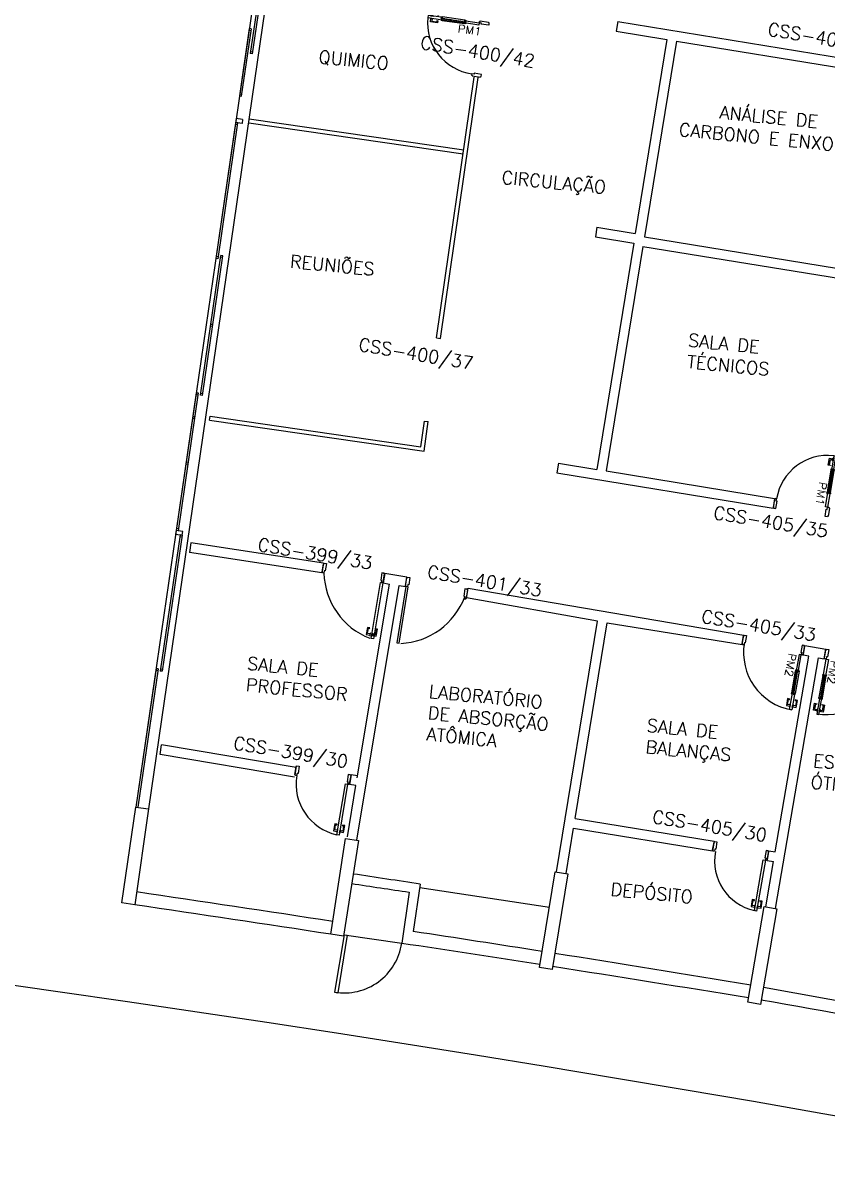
# Model space of a CAD drawing. Extents: x -152 to 150, y 325 to 437.
# Drawn here: x 54.2 to 66.64, y 376.26 to 393.98 of the extents above; entities that cross this region are included whole.
import ezdxf
from ezdxf.enums import TextEntityAlignment as Align

# ---------------------------------------------------------------- set-up
doc = ezdxf.new("R2010")
doc.units = 0
doc.header["$LTSCALE"] = 0.01
doc.header["$MEASUREMENT"] = 0
doc.layers.get('0').update_dxf_attribs({"linetype": 'CONTINUOUS'})
for name, color, linetype in [('ALV', 2, 'CONTINUOUS'), ('AR-ALV', 4, 'CONTINUOUS'), ('AR-BNC-CON', 2, 'CONTINUOUS'), ('AR-POR', 1, 'CONTINUOUS'), ('AR-SOLEIRA', 1, 'CONTINUOUS'), ('ESTR', 3, 'CONTINUOUS'), ('ICC', 1, 'CONTINUOUS'), ('PISO', 1, 'CONTINUOUS'), ('PM-FOLHA-C', 1, 'CONTINUOUS'), ('PM-FOLHA-V', 1, 'CONTINUOUS'), ('PM-FOLHA-V2', 1, 'CONTINUOUS'), ('PM-HATCH', 253, 'CONTINUOUS'), ('PM-MAÇANETA', 1, 'CONTINUOUS'), ('PM-MOVIMENTO', 1, 'CONTINUOUS'), ('PM-TELA-C', 1, 'CONTINUOUS'), ('PM-TXT', 2, 'CONTINUOUS'), ('TEXTO', 2, 'CONTINUOUS'), ('TEXTO-ENDEREÇO', 2, 'CONTINUOUS')]:
    doc.layers.add(name, color=color, linetype=linetype)
doc.styles.add('S12', font='simplex.shx', dxfattribs={"height": 0.12})
doc.styles.add('UNB-100', font='simplex.shx', dxfattribs={"height": 3})
doc.styles.add('UNB-100-1', font='simplex.shx', dxfattribs={"height": 0.2})

# ---------------------------------------------------------------- blocks, each defined once
blk = doc.blocks.new('PILAR-SSC')
blk.add_lwpolyline([(0.203, -42.962), (0.203, -44.462), (0.003, -44.462), (0.003, -42.962)], close=True)
blk = doc.blocks.new('PM4')
at = {"layer": 'PM-HATCH'}
h = blk.add_hatch(dxfattribs=at)
h.set_pattern_fill('NET3', color=256, scale=0.002, angle=45, style=0)
h.set_pattern_definition([(135, (192.3709505, -142.5179116), (0.00449012806, 0.00449012806), []), (75, (192.3709505, -142.5179116), (0.006133629, -0.00164350094), []), (15, (192.3709505, -142.5179116), (0.00164350094, -0.006133629), [])])
h.paths.add_polyline_path([(0.0475, 0.6975), (0.046, 0.6975), (0.046, 0.3175), (0.0475, 0.3175)])
at = {"layer": 'PM-FOLHA-C'}
for p, q in [((0.03, 0.6975), (0.0475, 0.6975)), ((0.0475, 0.6975), (0.0475, 0.6825)), ((0.03, 0.3175), (0.0475, 0.3175)), ((0.0475, 0.3175), (0.0475, 0.3325))]:
    blk.add_line(p, q, dxfattribs=at)
for points in [[(0.03, 0.6975), (0.03, 0.94), (0.065, 0.94), (0.065, 0.6825), (0.0475, 0.6825)], [(0.03, 0.3175), (0.03, 0.075), (0.065, 0.075), (0.065, 0.3325), (0.0475, 0.3325)]]:
    blk.add_lwpolyline(points, dxfattribs=at)
for points in [[(0.046, 0.6975), (0.02, 0.6975), (0.02, 0.6825), (0.046, 0.6825)], [(0.065, 0.6975), (0.075, 0.6975), (0.075, 0.6825), (0.065, 0.6825)], [(0.046, 0.3325), (0.02, 0.3325), (0.02, 0.3175), (0.046, 0.3175)], [(0.065, 0.3175), (0.075, 0.3175), (0.075, 0.3325), (0.065, 0.3325)]]:
    blk.add_lwpolyline(points, close=True, dxfattribs=at)
at = {"layer": 'PM-FOLHA-V'}
for p, q in [((0.02, 0.3325), (0.02, 0.6825)), ((0.065, 0.6825), (0.065, 0.3325)), ((0.075, 0.6825), (0.075, 0.3325))]:
    blk.add_line(p, q, dxfattribs=at)
at = {"layer": 'PM-FOLHA-V2'}
for points in [[(0.01, -0.065), (0.01, -0.075), (0.045, -0.075), (0.045, 0.04), (0.03, 0.04), (0.03, 0.075), (0.01, 0.075), (0.01, 0.065), (0, 0.065), (0, -0.065)], [(0.95, -0.065), (0.95, -0.075), (0.915, -0.075), (0.915, 0.04), (0.93, 0.04), (0.93, 0.075), (0.95, 0.075), (0.95, 0.065), (0.96, 0.065), (0.96, -0.065)]]:
    blk.add_lwpolyline(points, close=True, dxfattribs=at)
at = {"layer": 'PM-MAÇANETA'}
for points in [[(0.025, 0.89), (-0.03, 0.89), (-0.03, 0.78), (0.005, 0.78), (0.005, 0.79), (-0.015, 0.79), (-0.015, 0.8685, -0.4142136), (-0.0135, 0.87), (0.025, 0.87)], [(0.125, 0.89), (0.07, 0.89), (0.07, 0.87), (0.1085, 0.87, -0.4142136), (0.11, 0.8685), (0.11, 0.79), (0.09, 0.79), (0.09, 0.78), (0.125, 0.78)]]:
    blk.add_lwpolyline(points, format="xyb", close=True, dxfattribs=at)
for points in [[(0.025, 0.86), (0.025, 0.9), (0.03, 0.9), (0.03, 0.86)], [(0.07, 0.86), (0.07, 0.9), (0.065, 0.9), (0.065, 0.86)]]:
    blk.add_lwpolyline(points, close=True, dxfattribs=at)
at = {"layer": 'PM-MOVIMENTO'}
blk.add_arc((0.03, 0.04), 0.9, 0, 90, dxfattribs=at)
at = {"layer": 'PM-TELA-C'}
blk.add_lwpolyline([(0.0475, 0.6975), (0.046, 0.6975), (0.046, 0.3175), (0.0475, 0.3175)], close=True, dxfattribs=at)
at = {"layer": 'PM-TXT', "style": 'S12', "width": 1.1}
blk.add_attdef('PM', (0.2264, 0.0752), '', height=0.12, rotation=90, dxfattribs=at)
blk = doc.blocks.new('PM3')
at = {"layer": 'PM-HATCH'}
h = blk.add_hatch(dxfattribs=at)
h.set_pattern_fill('NET3', color=256, scale=0.002, angle=45, style=0)
h.set_pattern_definition([(45, (-192.3709505, -142.5504116), (-0.00449012806, 0.00449012806), []), (105, (-192.3709505, -142.5504116), (-0.006133629, -0.00164350094), []), (165, (-192.3709505, -142.5504116), (-0.00164350094, -0.006133629), [])])
h.paths.add_polyline_path([(-0.048, 0.665), (-0.046, 0.665), (-0.046, 0.285), (-0.048, 0.285)])
at = {"layer": 'PM-FOLHA-C'}
for p, q in [((-0.048, 0.665), (-0.048, 0.65)), ((-0.03, 0.665), (-0.048, 0.665)), ((-0.048, 0.285), (-0.048, 0.3)), ((-0.03, 0.285), (-0.048, 0.285))]:
    blk.add_line(p, q, dxfattribs=at)
for points in [[(-0.03, 0.665), (-0.03, 0.875), (-0.065, 0.875), (-0.065, 0.65), (-0.048, 0.65)], [(-0.03, 0.285), (-0.03, 0.075), (-0.065, 0.075), (-0.065, 0.3), (-0.048, 0.3)]]:
    blk.add_lwpolyline(points, dxfattribs=at)
for points in [[(-0.065, 0.665), (-0.075, 0.665), (-0.075, 0.65), (-0.065, 0.65)], [(-0.046, 0.665), (-0.02, 0.665), (-0.02, 0.65), (-0.046, 0.65)], [(-0.065, 0.285), (-0.075, 0.285), (-0.075, 0.3), (-0.065, 0.3)], [(-0.046, 0.3), (-0.02, 0.3), (-0.02, 0.285), (-0.046, 0.285)]]:
    blk.add_lwpolyline(points, close=True, dxfattribs=at)
at = {"layer": 'PM-FOLHA-V'}
for p, q in [((-0.075, 0.65), (-0.075, 0.3)), ((-0.065, 0.65), (-0.065, 0.3)), ((-0.02, 0.3), (-0.02, 0.65))]:
    blk.add_line(p, q, dxfattribs=at)
at = {"layer": 'PM-FOLHA-V2'}
for points in [[(-0.85, -0.065), (-0.85, -0.075), (-0.815, -0.075), (-0.815, 0.04), (-0.83, 0.04), (-0.83, 0.075), (-0.85, 0.075), (-0.85, 0.065), (-0.86, 0.065), (-0.86, -0.065)], [(-0.01, -0.065), (-0.01, -0.075), (-0.045, -0.075), (-0.045, 0.04), (-0.03, 0.04), (-0.03, 0.075), (-0.01, 0.075), (-0.01, 0.065), (0, 0.065), (0, -0.065)]]:
    blk.add_lwpolyline(points, close=True, dxfattribs=at)
at = {"layer": 'PM-MAÇANETA'}
for points in [[(-0.125, 0.825), (-0.07, 0.825), (-0.07, 0.805), (-0.109, 0.805, 0.414214), (-0.11, 0.803), (-0.11, 0.725), (-0.09, 0.725), (-0.09, 0.715), (-0.125, 0.715)], [(-0.025, 0.825), (0.03, 0.825), (0.03, 0.715), (-0.005, 0.715), (-0.005, 0.725), (0.015, 0.725), (0.015, 0.803, 0.414214), (0.013, 0.805), (-0.025, 0.805)]]:
    blk.add_lwpolyline(points, format="xyb", close=True, dxfattribs=at)
for points in [[(-0.07, 0.795), (-0.07, 0.835), (-0.065, 0.835), (-0.065, 0.795)], [(-0.025, 0.795), (-0.025, 0.835), (-0.03, 0.835), (-0.03, 0.795)]]:
    blk.add_lwpolyline(points, close=True, dxfattribs=at)
at = {"layer": 'PM-MOVIMENTO'}
blk.add_arc((-0.026, 0.072), 0.804, 92.8015, 179.7608, dxfattribs=at)
at = {"layer": 'PM-TELA-C'}
blk.add_lwpolyline([(-0.048, 0.665), (-0.046, 0.665), (-0.046, 0.285), (-0.048, 0.285)], close=True, dxfattribs=at)
at = {"layer": 'PM-TXT', "style": 'S12', "width": 1.1}
blk.add_attdef('PM', (-0.101, 0.075), '', height=0.12, rotation=90, dxfattribs=at)

msp = doc.modelspace()

# ---------------------------------------------------------------- linework, layer by layer
at = {"layer": 'ALV'}
for p, q in [((63.402, 394.002), (63.377, 393.854)), ((63.402, 394.002), (66.939, 393.425)), ((63.377, 393.854), (64.161, 393.726)), ((64.161, 393.726), (63.671, 390.725)), ((64.309, 393.702), (63.814, 390.673)), ((64.309, 393.702), (66.914, 393.277)), ((63.078, 390.822), (63.054, 390.674)), ((63.078, 390.822), (63.054, 390.674)), ((63.078, 390.822), (63.671, 390.725)), ((63.078, 390.822), (63.671, 390.725)), ((63.054, 390.674), (63.647, 390.577)), ((63.054, 390.674), (63.647, 390.577)), ((63.647, 390.577), (63.075, 387.074)), ((63.79, 390.525), (63.223, 387.05)), ((63.79, 390.525), (67.343, 389.945)), ((63.814, 390.673), (67.367, 390.093)), ((60.596, 389.108), (60.655, 389.1)), ((60.409, 387.822), (60.469, 387.813)), ((62.482, 387.171), (62.457, 387.023)), ((62.482, 387.171), (62.457, 387.023)), ((62.482, 387.171), (63.075, 387.074)), ((62.457, 387.023), (65.803, 386.477)), ((63.223, 387.05), (65.827, 386.625)), ((56.794, 385.937), (56.773, 385.789)), ((58.848, 385.623), (56.794, 385.937)), ((58.823, 385.475), (56.773, 385.789)), ((58.848, 385.623), (58.823, 385.475)), ((59.795, 385.466), (59.77, 385.318)), ((59.369, 382.302), (59.869, 385.301)), ((59.77, 385.318), (59.869, 385.301)), ((62.454, 380.847), (63.088, 384.728)), ((62.741, 381.674), (63.236, 384.703)), ((63.236, 384.703), (65.323, 384.363)), ((65.323, 384.363), (65.348, 384.511)), ((65.837, 381.156), (66.357, 384.185)), ((65.838, 380.28), (66.505, 384.16)), ((66.505, 384.16), (66.594, 384.145)), ((66.594, 384.145), (66.62, 384.293)), ((56.318, 382.663), (56.339, 382.811)), ((58.422, 382.46), (56.339, 382.811)), ((58.398, 382.312), (56.318, 382.663)), ((59.217, 381.391), (59.349, 382.184)), ((59.349, 382.184), (59.251, 382.2)), ((59.374, 382.332), (59.275, 382.348)), ((62.741, 381.674), (64.891, 381.323)), ((62.602, 380.823), (62.717, 381.526)), ((62.717, 381.526), (64.866, 381.175)), ((64.891, 381.323), (64.866, 381.175)), ((65.713, 381.025), (65.738, 381.173)), ((65.738, 381.173), (65.837, 381.156)), ((65.69, 380.305), (65.811, 381.008)), ((65.713, 381.025), (65.811, 381.008)), ((60.344, 380.659), (60.236, 379.925))]:
    msp.add_line(p, q, dxfattribs=at)
for points in [[(60.596, 389.108), (61.18, 393.145)], [(60.655, 389.1), (61.239, 393.136)], [(57.699, 392.497), (61.017, 392.017)], [(57.69, 392.438), (61.008, 391.958)], [(57.083, 387.838), (57.092, 387.898)], [(57.092, 387.898), (60.352, 387.426), (60.409, 387.822)], [(57.083, 387.838), (60.403, 387.358), (60.469, 387.813)], [(59.361, 381.338), (60.017, 385.277), (60.116, 385.261), (60.139, 385.408), (59.795, 385.466)], [(63.088, 384.728), (61.06, 385.089), (61.084, 385.237), (65.348, 384.511)], [(66.357, 384.185), (66.269, 384.2), (66.294, 384.349), (66.62, 384.293)], [(65.654, 379.062), (68.675, 378.516)]]:
    msp.add_lwpolyline(points, dxfattribs=at)
for points in [[(59.284, 380.666, -0.000542), (60.174, 380.533), (60.057, 379.742)], [(58.96, 379.882, 0.001997), (55.926, 380.337)]]:
    msp.add_lwpolyline(points, format="xyb", dxfattribs=at)
for centre, radius, start, end in [((-1.609, -29.861), 415.168, 81.41799, 81.56289), ((0.421, 0.227), 384.342, 81.23459, 81.69254), ((6.661, 26.822), 357.144, 81.04909, 81.37252), ((-0.6, -23.107), 407.389, 81.13308, 81.43726), ((2.556, -0.065), 384.342, 80.58063, 81.03835), ((-0.6, -23.107), 407.389, 80.67337, 81.10495), ((-5.319, -22.301), 407.389, 79.54029, 79.9719)]:
    msp.add_arc(centre, radius, start, end, dxfattribs=at)
at = {"layer": 'AR-ALV'}
for p, q in [((65.827, 386.625), (65.803, 386.477)), ((58.427, 382.49), (58.402, 382.342)), ((59.275, 382.348), (59.251, 382.2))]:
    msp.add_line(p, q, dxfattribs=at)
at = {"layer": 'AR-BNC-CON'}
msp.add_line((60.336, 380.606), (62.346, 380.3), dxfattribs=at)
at = {"layer": 'AR-POR'}
for p, q in [((59.167, 379.874), (59.019, 378.986)), ((59.216, 379.866), (59.069, 378.978)), ((59.167, 379.874), (59.216, 379.866)), ((59.019, 378.986), (59.069, 378.978))]:
    msp.add_line(p, q, dxfattribs=at)
msp.add_arc((59.167, 379.874), 0.9, 260.5378, 351.7244, dxfattribs=at)
at = {"layer": 'AR-SOLEIRA'}
msp.add_line((59.167, 379.874), (60.057, 379.742), dxfattribs=at)
at = {"layer": 'ICC', "color": 1}
for p, q in [((57.875, 394.612), (57.714, 393.507)), ((57.905, 394.608), (57.744, 393.503)), ((57.699, 393.895), (57.547, 392.853)), ((57.728, 393.891), (57.576, 392.849)), ((57.728, 393.891), (57.699, 393.895)), ((57.724, 393.861), (57.694, 393.866)), ((57.748, 393.532), (57.719, 393.537)), ((57.744, 393.503), (57.714, 393.507)), ((57.547, 392.853), (57.577, 392.849)), ((57.551, 392.883), (57.581, 392.878)), ((57.497, 392.501), (57.181, 390.336)), ((57.596, 392.487), (57.497, 392.501)), ((57.596, 392.487), (57.587, 392.428)), ((57.518, 392.438), (57.211, 390.332)), ((57.514, 392.408), (57.484, 392.412)), ((57.587, 392.428), (57.488, 392.442)), ((56.944, 388.221), (57.259, 390.386)), ((56.974, 388.217), (57.289, 390.381)), ((57.211, 390.332), (57.181, 390.336)), ((57.215, 390.362), (57.186, 390.366)), ((57.285, 390.352), (57.255, 390.356)), ((57.289, 390.381), (57.259, 390.386)), ((57.129, 389.284), (57.099, 389.289)), ((57.134, 389.314), (57.104, 389.318)), ((56.879, 388.261), (56.568, 386.13)), ((56.909, 388.257), (56.598, 386.126)), ((56.875, 388.231), (56.904, 388.227)), ((56.879, 388.261), (56.909, 388.257)), ((56.974, 388.217), (56.944, 388.221)), ((56.978, 388.246), (56.948, 388.251)), ((56.851, 387.86), (56.821, 387.864)), ((56.855, 387.889), (56.825, 387.894)), ((56.748, 387.152), (56.718, 387.156)), ((56.752, 387.181), (56.722, 387.186)), ((56.568, 386.13), (56.56, 386.07)), ((56.669, 386.115), (56.568, 386.13)), ((56.598, 386.126), (56.568, 386.13)), ((56.602, 386.155), (56.573, 386.16)), ((56.66, 386.055), (56.669, 386.115)), ((56.629, 386.06), (56.322, 383.955)), ((56.659, 386.056), (56.352, 383.951)), ((56.56, 386.07), (56.66, 386.055)), ((56.654, 386.026), (56.625, 386.03)), ((56.659, 386.056), (56.629, 386.06)), ((56.252, 383.96), (55.945, 381.851)), ((56.287, 383.99), (55.974, 381.846)), ((56.257, 383.995), (56.252, 383.96)), ((56.283, 383.961), (56.253, 383.965)), ((56.287, 383.99), (56.257, 383.995)), ((56.287, 383.99), (56.257, 383.995)), ((56.352, 383.951), (56.322, 383.955)), ((56.356, 383.98), (56.326, 383.985))]:
    msp.add_line(p, q, dxfattribs=at)
for points in [[(58.11, 396.704), (55.945, 381.851)], [(56.143, 381.822), (58.307, 396.675)]]:
    msp.add_lwpolyline(points, dxfattribs=at)
at = {"layer": 'PISO'}
msp.add_arc((0.463, 0.506), 382.359, 69.08957, 90.01762, dxfattribs=at)
at = {"layer": 'PM-FOLHA-C'}
for points in [[(59.584, 384.457), (59.729, 385.325), (59.764, 385.319), (59.619, 384.451), (59.584, 384.457)], [(60.018, 384.386), (60.157, 385.255), (60.122, 385.26), (59.984, 384.391), (60.018, 384.386)], [(59.055, 381.422), (59.187, 382.211), (59.221, 382.205), (59.09, 381.416), (59.055, 381.422)], [(65.513, 380.248), (65.648, 381.036), (65.683, 381.03), (65.547, 380.242), (65.513, 380.248)]]:
    msp.add_lwpolyline(points, dxfattribs=at)
at = {"layer": 'PM-FOLHA-V2'}
for points in [[(58.856, 385.612), (58.858, 385.622), (58.892, 385.616), (58.873, 385.503), (58.859, 385.505), (58.853, 385.47), (58.833, 385.474), (58.835, 385.484), (58.825, 385.485), (58.846, 385.614)], [(59.783, 385.457), (59.785, 385.467), (59.75, 385.473), (59.732, 385.36), (59.746, 385.357), (59.741, 385.323), (59.76, 385.319), (59.762, 385.329), (59.772, 385.328), (59.793, 385.456)], [(60.148, 385.398), (60.149, 385.408), (60.184, 385.402), (60.166, 385.289), (60.151, 385.291), (60.145, 385.257), (60.126, 385.26), (60.127, 385.27), (60.117, 385.271), (60.138, 385.4)], [(61.069, 385.209), (61.071, 385.219), (61.036, 385.224), (61.018, 385.111), (61.033, 385.108), (61.027, 385.074), (61.047, 385.071), (61.049, 385.081), (61.059, 385.079), (61.079, 385.207)], [(58.435, 382.478), (58.437, 382.488), (58.471, 382.482), (58.453, 382.369), (58.438, 382.371), (58.432, 382.337), (58.412, 382.34), (58.414, 382.35), (58.404, 382.352), (58.425, 382.48)], [(59.264, 382.34), (59.266, 382.35), (59.231, 382.356), (59.212, 382.242), (59.227, 382.24), (59.221, 382.205), (59.241, 382.202), (59.243, 382.212), (59.252, 382.21), (59.274, 382.339)], [(64.899, 381.307), (64.9, 381.317), (64.935, 381.311), (64.915, 381.198), (64.901, 381.2), (64.895, 381.166), (64.875, 381.169), (64.877, 381.179), (64.867, 381.181), (64.889, 381.309)], [(65.726, 381.165), (65.728, 381.174), (65.694, 381.18), (65.674, 381.067), (65.689, 381.064), (65.683, 381.03), (65.703, 381.027), (65.704, 381.036), (65.714, 381.035), (65.736, 381.163)]]:
    msp.add_lwpolyline(points, close=True, dxfattribs=at)
at = {"layer": 'PM-MAÇANETA'}
for points in [[(59.51, 384.519), (59.565, 384.51), (59.568, 384.53), (59.53, 384.537, -0.414214), (59.529, 384.538), (59.542, 384.616), (59.561, 384.612), (59.563, 384.622), (59.529, 384.628)], [(59.609, 384.503), (59.663, 384.494), (59.681, 384.603), (59.647, 384.608), (59.645, 384.598), (59.665, 384.595), (59.652, 384.518, -0.414214), (59.65, 384.516), (59.612, 384.523)], [(59.004, 381.481), (59.058, 381.472), (59.062, 381.492), (59.024, 381.498, -0.414214), (59.022, 381.5), (59.035, 381.577), (59.055, 381.574), (59.057, 381.584), (59.022, 381.59)], [(59.103, 381.465), (59.157, 381.456), (59.175, 381.564), (59.141, 381.57), (59.139, 381.56), (59.159, 381.557), (59.146, 381.479, -0.414214), (59.144, 381.478), (59.106, 381.484)], [(65.463, 380.31), (65.517, 380.301), (65.52, 380.321), (65.482, 380.327, -0.414214), (65.481, 380.329), (65.495, 380.406), (65.514, 380.403), (65.516, 380.413), (65.481, 380.419)], [(65.561, 380.293), (65.616, 380.284), (65.634, 380.392), (65.6, 380.398), (65.598, 380.388), (65.618, 380.385), (65.604, 380.308, -0.414214), (65.603, 380.306), (65.565, 380.313)]]:
    msp.add_lwpolyline(points, format="xyb", close=True, dxfattribs=at)
for points in [[(59.57, 384.54), (59.563, 384.501), (59.568, 384.5), (59.575, 384.539)], [(59.614, 384.533), (59.607, 384.493), (59.603, 384.494), (59.609, 384.533)], [(59.063, 381.502), (59.057, 381.462), (59.062, 381.461), (59.068, 381.501)], [(59.108, 381.494), (59.101, 381.455), (59.096, 381.456), (59.103, 381.495)], [(65.522, 380.331), (65.515, 380.291), (65.52, 380.29), (65.527, 380.33)], [(65.566, 380.323), (65.56, 380.283), (65.555, 380.284), (65.561, 380.324)]]:
    msp.add_lwpolyline(points, close=True, dxfattribs=at)
at = {"layer": 'PM-MOVIMENTO'}
for centre, radius, start, end in [((59.975, 385.504), 1.122, 181.6963, 248.3961), ((59.992, 385.491), 1.11, 272.5513, 339.6221), ((59.226, 382.208), 0.804, 170.7752, 257.7345), ((65.688, 381.018), 0.79, 169.4093, 257.2126)]:
    msp.add_arc(centre, radius, start, end, dxfattribs=at)

# ---------------------------------------------------------------- block references
at = {"layer": 'AR-POR', "color": 2}
ref = msp.add_blockref('PM3', (61.335, 394.003), dxfattribs=dict(at, rotation=81.76396389692044))
ref.add_attrib('PM', 'PM1', (60.918, 393.839), dxfattribs={"layer": 'PM-TXT', "height": 0.12, "rotation": 351.764, "style": 'S12', "width": 1.1})
at = {"layer": 'AR-POR'}
ref = msp.add_blockref('PM3', (66.664, 386.412), dxfattribs=dict(at, rotation=350.7318368332357))
ref.add_attrib('PM', 'PM1', (66.518, 386.888), dxfattribs={"layer": 'PM-TXT', "height": 0.12, "rotation": 260.7318, "style": 'S12', "width": 1.1})
at = {"layer": 'AR-POR', "rotation": 170.2326706877717}
msp.add_blockref('PM4', (66.282, 384.275), dxfattribs=at).add_auto_attribs({'PM': 'PM2'})
at = {"layer": 'AR-POR'}
ref = msp.add_blockref('PM4', (66.607, 384.219), dxfattribs=dict(at, xscale=-1, rotation=170.2436415283888))
ref.add_attrib('PM', 'PM2', (66.699, 384.127), dxfattribs={"layer": 'PM-TXT', "height": 0.12, "rotation": 260.2436, "style": 'S12', "width": 1.1})
at = {"layer": 'ESTR'}
for p, rotation in [((62.138, 424.364), 351.7073170731712), ((65.745, 423.823), 351.2195121951232), ((69.346, 423.252), 350.7317073170746), ((72.943, 422.651), 350.2439024390236)]:
    msp.add_blockref('PILAR-SSC', p, dxfattribs=dict(at, rotation=rotation))

# ---------------------------------------------------------------- texts
at = {"layer": 'TEXTO', "style": 'UNB-100'}
for s, p in [('QUIMICO', (58.763, 393.36)), ('ANÁLISE DE ', (64.967, 392.503)), ('CARBONO E ENXOFRE', (64.336, 392.236)), ('CIRCULAÇÃO', (61.596, 391.496)), ('REUNIÕES', (58.321, 390.198)), ('SALA DE', (64.482, 388.977)), ('TÉCNICOS', (64.463, 388.646)), ('SALA DE', (57.659, 383.976)), ('PROFESSOR', (57.64, 383.645)), ('LABORATÓRIO', (60.47, 383.543)), ('DE ABSORÇÃO', (60.452, 383.212)), ('ATÔMICA', (60.434, 382.883)), ('SALA DE', (63.841, 383.016)), ('BALANÇAS', (63.823, 382.685)), ('ESPECTROMETRIA', (66.416, 382.471)), ('ÓTICA DE EMISSÃO', (66.376, 382.141)), ('DEPÓSITO', (63.28, 380.482))]:
    msp.add_text(s, height=0.2, rotation=354.4369, dxfattribs=at).set_placement(p)
at = {"layer": 'TEXTO-ENDEREÇO', "style": 'UNB-100-1'}
for s, p in [('CSS-405/41', (66.591, 393.644)), ('CSS-400/42', (61.215, 393.438)), ('CSS-400/37', (60.261, 388.765)), ('CSS-405/35', (65.751, 386.164)), ('CSS-399/33', (58.701, 385.671)), ('CSS-401/33', (61.323, 385.249)), ('CSS-405/33', (65.564, 384.56)), ('CSS-399/30', (58.324, 382.6)), ('CSS-405/30', (64.805, 381.46))]:
    msp.add_text(s, height=0.2, rotation=350.4942, dxfattribs=at).set_placement(p, align=Align.CENTER)

doc.saveas('drawing.dxf')
